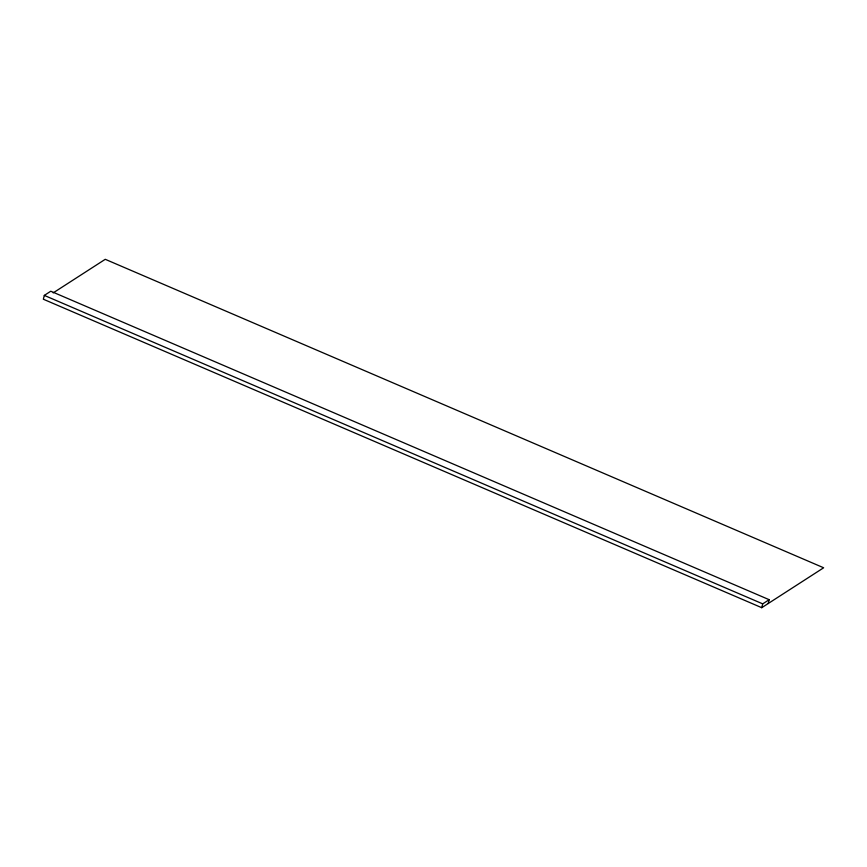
<?xml version="1.0" encoding="UTF-8"?>
<svg xmlns="http://www.w3.org/2000/svg" width="867" height="867" viewBox="0 0 867 867"><rect width="100%" height="100%" fill="white"/><g stroke="black" fill="none" stroke-linecap="round" stroke-linejoin="round"><path stroke-width="1.3" d="M768.216 603.519L769.17 599.693L50.774 291.225L44.315 295.398L43.35 299.223L761.746 607.691L823.65 567.777L105.254 259.309L53.201 292.873M761.746 607.691L762.711 603.865L769.17 599.693M44.315 295.398L762.711 603.865"/></g></svg>
